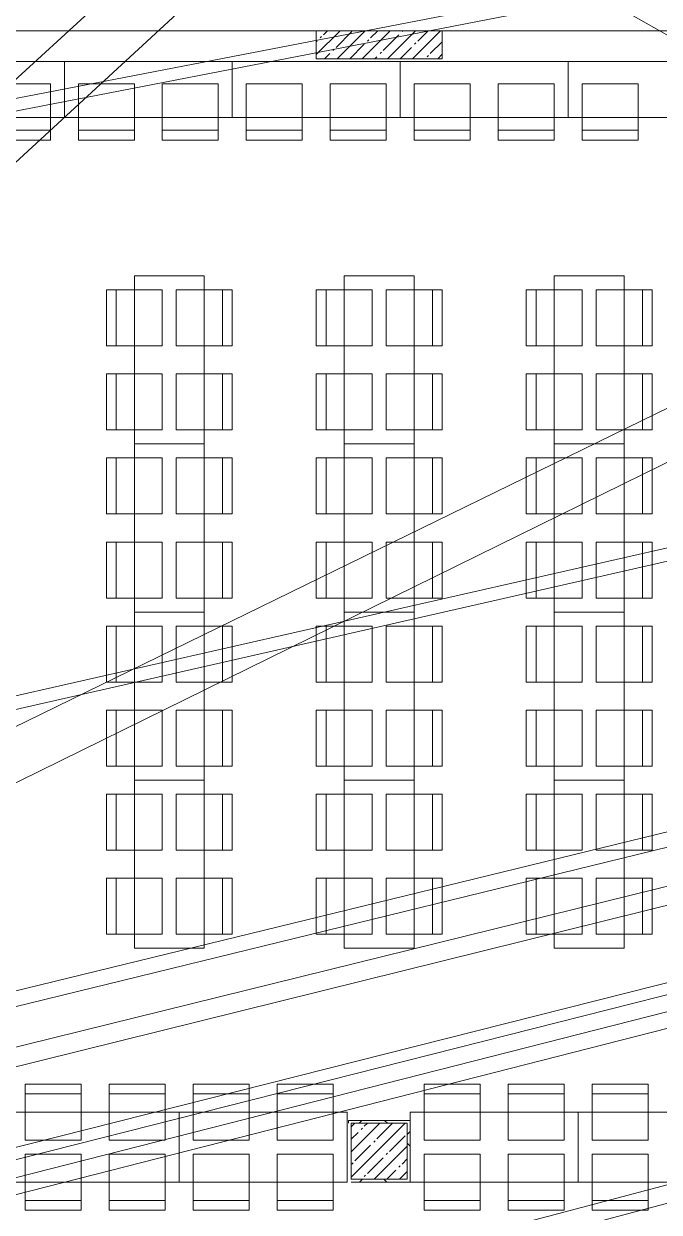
# Model space of a CAD drawing. Header units: millimetres. Extents: x -500089 to 1469082, y -290736 to 166440.
# Drawn here: x 1199514 to 1204054, y -53306 to -44820 of the extents above; entities that cross this region are included whole.
import ezdxf

# ---------------------------------------------------------------- set-up
doc = ezdxf.new("R2010")
doc.units = ezdxf.units.MM
for name, color, linetype, lineweight in [('Линии', 7, 'Continuous', 0), ('Несущие колонны', 7, 'Continuous', 0), ('Стены наружные', 7, 'Continuous', 0), ('Стены отделка', 7, 'Continuous', 0), ('Стены штриховка', 7, 'Continuous', 0), ('экспертиза ДУ пояснения', 6, 'Continuous', 0)]:
    doc.layers.add(name, color=color, linetype=linetype, lineweight=lineweight)
pattern_1 = [(45, (1111853.6, -73570.5), (-212.132, 212.132), []), (135, (1111853.6, -73570.5), (-212.132, -212.132), [])]

# ---------------------------------------------------------------- blocks, each defined once
blk = doc.blocks.new('ADSK_КолоннаЖБ_Прямоугольная - 400x400 мм-V265-З Этаж 01')
at = {"layer": 'Несущие колонны'}
h = blk.add_hatch(dxfattribs=at)
h.set_pattern_fill('FP_49', color=256, style=0, pattern_type=2)
h.set_pattern_definition([(45, (-90200, -20700), (-89.80256, 89.80256), []), (45, (-90110.2, -20700), (-89.80256, 89.80256), [158.75, -31.75, 13.411, -18.339])])
h.paths.add_polyline_path([(200, -200), (200, 200), (-200, 200), (-200, -200)], flags=0)
at = {"layer": 'Несущие колонны', "lineweight": 18}
for p, q in [((-200, -200), (-200, 200)), ((-200, 200), (200, 200)), ((200, 200), (-200, 200)), ((-200, 200), (-200, -200)), ((200, 200), (200, -200)), ((200, -200), (200, 200)), ((200, -200), (-200, -200)), ((-200, -200), (200, -200))]:
    blk.add_line(p, q, dxfattribs=at)
blk = doc.blocks.new('ADSK_КолоннаЖБ_Прямоугольная - 200x900 мм-3674048-З Этаж 01')
at = {"layer": 'Несущие колонны'}
h = blk.add_hatch(dxfattribs=at)
h.set_pattern_fill('FP_152', color=256, style=0, pattern_type=2)
h.set_pattern_definition([(45, (-90200, -28600), (-89.80256, 89.80256), []), (45, (-90110.2, -28600), (-89.80256, 89.80256), [158.75, -31.75, 13.411, -18.339])])
h.paths.add_polyline_path([(-450, -100), (450, -100), (450, 100), (-450, 100)], flags=0)
at = {"layer": 'Несущие колонны', "lineweight": 18}
for p, q in [((-450, -100), (-450, 100)), ((-450, 100), (450, 100)), ((450, 100), (-450, 100)), ((-450, 100), (-450, -100)), ((450, 100), (450, -100)), ((450, -100), (450, 100)), ((450, -100), (-450, -100)), ((-450, -100), (450, -100))]:
    blk.add_line(p, q, dxfattribs=at)

msp = doc.modelspace()

# ---------------------------------------------------------------- hatches: boundary and pattern name
at = {"layer": 'Стены штриховка'}
h = msp.add_hatch(dxfattribs=at)
h.set_pattern_fill('FP_202', color=256, style=0, pattern_type=2)
h.set_pattern_definition(pattern_1)
h.paths.add_polyline_path([(1202253.585, -52670.488), (1202253.585, -52650.488), (1201833.585, -52650.488), (1201833.585, -52670.488), (1201853.585, -52670.488)], flags=0)
h = msp.add_hatch(dxfattribs=at)
h.set_pattern_fill('FP_202', color=256, style=0, pattern_type=2)
h.set_pattern_definition(pattern_1)
h.paths.add_polyline_path([(1202253.585, -53070.488), (1202273.585, -53070.488), (1202273.585, -52650.488), (1202253.585, -52650.488), (1202253.585, -52670.488)], flags=0)
h = msp.add_hatch(dxfattribs=at)
h.set_pattern_fill('FP_202', color=256, style=0, pattern_type=2)
h.set_pattern_definition(pattern_1)
h.paths.add_polyline_path([(1201853.585, -53090.488), (1202273.585, -53090.488), (1202273.585, -53070.488), (1201853.585, -53070.488)], flags=0)

# ---------------------------------------------------------------- linework, layer by layer
at = {"layer": 'Линии'}
for p, q in [((1198603.585, -45090.488), (1199803.585, -45090.488)), ((1199803.585, -45090.488), (1199803.585, -45490.488)), ((1199803.585, -45090.488), (1201003.585, -45090.488)), ((1199803.585, -45490.488), (1199803.585, -45090.488)), ((1201003.585, -45090.488), (1201003.585, -45490.488)), ((1201003.585, -45090.488), (1202203.585, -45090.488)), ((1201003.585, -45490.488), (1201003.585, -45090.488)), ((1202203.585, -45090.488), (1203403.585, -45090.488)), ((1202203.585, -45490.488), (1202203.585, -45090.488)), ((1202203.585, -45090.488), (1202203.585, -45490.488)), ((1203403.585, -45090.488), (1203403.585, -45490.488)), ((1203403.585, -45090.488), (1204603.585, -45090.488)), ((1203403.585, -45490.488), (1203403.585, -45090.488)), ((1199303.585, -45250.488), (1199703.585, -45250.488)), ((1199703.585, -45250.488), (1199703.585, -45650.488)), ((1199903.585, -45250.488), (1199903.585, -45650.488)), ((1200303.585, -45250.488), (1199903.585, -45250.488)), ((1200303.585, -45650.488), (1200303.585, -45250.488)), ((1200503.585, -45250.488), (1200903.585, -45250.488)), ((1200503.585, -45650.488), (1200503.585, -45250.488)), ((1200903.585, -45250.488), (1200903.585, -45650.488)), ((1201103.585, -45250.488), (1201103.585, -45650.488)), ((1201503.585, -45250.488), (1201103.585, -45250.488)), ((1201503.585, -45650.488), (1201503.585, -45250.488)), ((1201703.585, -45250.488), (1202103.585, -45250.488)), ((1201703.585, -45650.488), (1201703.585, -45250.488)), ((1202103.585, -45250.488), (1202103.585, -45650.488)), ((1202303.585, -45250.488), (1202303.585, -45650.488)), ((1202703.585, -45250.488), (1202303.585, -45250.488)), ((1202703.585, -45650.488), (1202703.585, -45250.488)), ((1202903.585, -45250.488), (1203303.585, -45250.488)), ((1202903.585, -45650.488), (1202903.585, -45250.488)), ((1203303.585, -45250.488), (1203303.585, -45650.488)), ((1203503.585, -45250.488), (1203503.585, -45650.488)), ((1203903.585, -45250.488), (1203503.585, -45250.488)), ((1203903.585, -45650.488), (1203903.585, -45250.488)), ((1199803.585, -45490.488), (1198603.585, -45490.488)), ((1201003.585, -45490.488), (1199803.585, -45490.488)), ((1202203.585, -45490.488), (1201003.585, -45490.488)), ((1203403.585, -45490.488), (1202203.585, -45490.488)), ((1204603.585, -45490.488), (1203403.585, -45490.488)), ((1199703.585, -45580.948), (1199303.585, -45580.948)), ((1200303.585, -45580.948), (1199903.585, -45580.948)), ((1200903.585, -45580.948), (1200503.585, -45580.948)), ((1201503.585, -45580.948), (1201103.585, -45580.948)), ((1202103.585, -45580.948), (1201703.585, -45580.948)), ((1202703.585, -45580.948), (1202303.585, -45580.948)), ((1203303.585, -45580.948), (1202903.585, -45580.948)), ((1203903.585, -45580.948), (1203503.585, -45580.948)), ((1199703.585, -45650.488), (1199303.585, -45650.488)), ((1199903.585, -45650.488), (1200303.585, -45650.488)), ((1200903.585, -45650.488), (1200503.585, -45650.488)), ((1201103.585, -45650.488), (1201503.585, -45650.488)), ((1202103.585, -45650.488), (1201703.585, -45650.488)), ((1202303.585, -45650.488), (1202703.585, -45650.488)), ((1203303.585, -45650.488), (1202903.585, -45650.488)), ((1203503.585, -45650.488), (1203903.585, -45650.488)), ((1200303.585, -46620.488), (1200803.585, -46620.488)), ((1200303.585, -47820.488), (1200303.585, -46620.488)), ((1200803.585, -46620.488), (1200803.585, -47820.488)), ((1201803.585, -46620.488), (1202303.585, -46620.488)), ((1201803.585, -47820.488), (1201803.585, -46620.488)), ((1202303.585, -46620.488), (1202303.585, -47820.488)), ((1203303.585, -46620.488), (1203803.585, -46620.488)), ((1203303.585, -47820.488), (1203303.585, -46620.488)), ((1203803.585, -46620.488), (1203803.585, -47820.488)), ((1200503.585, -46720.488), (1200103.585, -46720.488)), ((1200103.585, -46720.488), (1200103.585, -47120.488)), ((1200173.126, -46720.488), (1200173.126, -47120.488)), ((1200503.585, -47120.488), (1200503.585, -46720.488)), ((1200603.585, -46720.488), (1201003.585, -46720.488)), ((1200603.585, -47120.488), (1200603.585, -46720.488)), ((1200934.045, -46720.488), (1200934.045, -47120.488)), ((1201003.585, -46720.488), (1201003.585, -47120.488)), ((1202003.585, -46720.488), (1201603.585, -46720.488)), ((1201603.585, -46720.488), (1201603.585, -47120.488)), ((1201673.126, -46720.488), (1201673.126, -47120.488)), ((1202003.585, -47120.488), (1202003.585, -46720.488)), ((1202103.585, -46720.488), (1202503.585, -46720.488)), ((1202103.585, -47120.488), (1202103.585, -46720.488)), ((1202434.045, -46720.488), (1202434.045, -47120.488)), ((1202503.585, -46720.488), (1202503.585, -47120.488)), ((1203503.585, -46720.488), (1203103.585, -46720.488)), ((1203103.585, -46720.488), (1203103.585, -47120.488)), ((1203173.126, -46720.488), (1203173.126, -47120.488)), ((1203503.585, -47120.488), (1203503.585, -46720.488)), ((1203603.585, -46720.488), (1204003.585, -46720.488)), ((1203603.585, -47120.488), (1203603.585, -46720.488)), ((1203934.045, -46720.488), (1203934.045, -47120.488)), ((1204003.585, -46720.488), (1204003.585, -47120.488)), ((1200103.585, -47120.488), (1200503.585, -47120.488)), ((1201003.585, -47120.488), (1200603.585, -47120.488)), ((1201603.585, -47120.488), (1202003.585, -47120.488)), ((1202503.585, -47120.488), (1202103.585, -47120.488)), ((1203103.585, -47120.488), (1203503.585, -47120.488)), ((1204003.585, -47120.488), (1203603.585, -47120.488)), ((1200103.585, -47320.488), (1200503.585, -47320.488)), ((1200103.585, -47720.488), (1200103.585, -47320.488)), ((1200173.126, -47320.488), (1200173.126, -47720.488)), ((1200503.585, -47320.488), (1200503.585, -47720.488)), ((1201003.585, -47320.488), (1200603.585, -47320.488)), ((1200603.585, -47320.488), (1200603.585, -47720.488)), ((1200934.045, -47320.488), (1200934.045, -47720.488)), ((1201003.585, -47720.488), (1201003.585, -47320.488)), ((1201603.585, -47320.488), (1202003.585, -47320.488)), ((1201603.585, -47720.488), (1201603.585, -47320.488)), ((1201673.126, -47320.488), (1201673.126, -47720.488)), ((1202003.585, -47320.488), (1202003.585, -47720.488)), ((1202503.585, -47320.488), (1202103.585, -47320.488)), ((1202103.585, -47320.488), (1202103.585, -47720.488)), ((1202434.045, -47320.488), (1202434.045, -47720.488)), ((1202503.585, -47720.488), (1202503.585, -47320.488)), ((1203103.585, -47320.488), (1203503.585, -47320.488)), ((1203103.585, -47720.488), (1203103.585, -47320.488)), ((1203173.126, -47320.488), (1203173.126, -47720.488)), ((1203503.585, -47320.488), (1203503.585, -47720.488)), ((1204003.585, -47320.488), (1203603.585, -47320.488)), ((1203603.585, -47320.488), (1203603.585, -47720.488)), ((1203934.045, -47320.488), (1203934.045, -47720.488)), ((1204003.585, -47720.488), (1204003.585, -47320.488)), ((1200503.585, -47720.488), (1200103.585, -47720.488)), ((1200603.585, -47720.488), (1201003.585, -47720.488)), ((1202003.585, -47720.488), (1201603.585, -47720.488)), ((1202103.585, -47720.488), (1202503.585, -47720.488)), ((1203503.585, -47720.488), (1203103.585, -47720.488)), ((1203603.585, -47720.488), (1204003.585, -47720.488)), ((1200303.585, -47820.488), (1200803.585, -47820.488)), ((1200303.585, -49020.488), (1200303.585, -47820.488)), ((1200803.585, -47820.488), (1200303.585, -47820.488)), ((1200803.585, -47820.488), (1200803.585, -49020.488)), ((1201803.585, -47820.488), (1202303.585, -47820.488)), ((1201803.585, -49020.488), (1201803.585, -47820.488)), ((1202303.585, -47820.488), (1201803.585, -47820.488)), ((1202303.585, -47820.488), (1202303.585, -49020.488)), ((1203303.585, -47820.488), (1203803.585, -47820.488)), ((1203303.585, -49020.488), (1203303.585, -47820.488)), ((1203803.585, -47820.488), (1203303.585, -47820.488)), ((1203803.585, -47820.488), (1203803.585, -49020.488)), ((1200503.585, -47920.488), (1200103.585, -47920.488)), ((1200103.585, -47920.488), (1200103.585, -48320.488)), ((1200173.126, -47920.488), (1200173.126, -48320.488)), ((1200503.585, -48320.488), (1200503.585, -47920.488)), ((1200603.585, -47920.488), (1201003.585, -47920.488)), ((1200603.585, -48320.488), (1200603.585, -47920.488)), ((1200934.045, -47920.488), (1200934.045, -48320.488)), ((1201003.585, -47920.488), (1201003.585, -48320.488)), ((1202003.585, -47920.488), (1201603.585, -47920.488)), ((1201603.585, -47920.488), (1201603.585, -48320.488)), ((1201673.126, -47920.488), (1201673.126, -48320.488)), ((1202003.585, -48320.488), (1202003.585, -47920.488)), ((1202103.585, -47920.488), (1202503.585, -47920.488)), ((1202103.585, -48320.488), (1202103.585, -47920.488)), ((1202434.045, -47920.488), (1202434.045, -48320.488)), ((1202503.585, -47920.488), (1202503.585, -48320.488)), ((1203503.585, -47920.488), (1203103.585, -47920.488)), ((1203103.585, -47920.488), (1203103.585, -48320.488)), ((1203173.126, -47920.488), (1203173.126, -48320.488)), ((1203503.585, -48320.488), (1203503.585, -47920.488)), ((1203603.585, -47920.488), (1204003.585, -47920.488)), ((1203603.585, -48320.488), (1203603.585, -47920.488)), ((1203934.045, -47920.488), (1203934.045, -48320.488)), ((1204003.585, -47920.488), (1204003.585, -48320.488)), ((1200103.585, -48320.488), (1200503.585, -48320.488)), ((1201003.585, -48320.488), (1200603.585, -48320.488)), ((1201603.585, -48320.488), (1202003.585, -48320.488)), ((1202503.585, -48320.488), (1202103.585, -48320.488)), ((1203103.585, -48320.488), (1203503.585, -48320.488)), ((1204003.585, -48320.488), (1203603.585, -48320.488)), ((1200103.585, -48520.488), (1200503.585, -48520.488)), ((1200103.585, -48920.488), (1200103.585, -48520.488)), ((1200173.126, -48520.488), (1200173.126, -48920.488)), ((1200503.585, -48520.488), (1200503.585, -48920.488)), ((1201003.585, -48520.488), (1200603.585, -48520.488)), ((1200603.585, -48520.488), (1200603.585, -48920.488)), ((1200934.045, -48520.488), (1200934.045, -48920.488)), ((1201003.585, -48920.488), (1201003.585, -48520.488)), ((1201603.585, -48520.488), (1202003.585, -48520.488)), ((1201603.585, -48920.488), (1201603.585, -48520.488)), ((1201673.126, -48520.488), (1201673.126, -48920.488)), ((1202003.585, -48520.488), (1202003.585, -48920.488)), ((1202503.585, -48520.488), (1202103.585, -48520.488)), ((1202103.585, -48520.488), (1202103.585, -48920.488)), ((1202434.045, -48520.488), (1202434.045, -48920.488)), ((1202503.585, -48920.488), (1202503.585, -48520.488)), ((1203103.585, -48520.488), (1203503.585, -48520.488)), ((1203103.585, -48920.488), (1203103.585, -48520.488)), ((1203173.126, -48520.488), (1203173.126, -48920.488)), ((1203503.585, -48520.488), (1203503.585, -48920.488)), ((1204003.585, -48520.488), (1203603.585, -48520.488)), ((1203603.585, -48520.488), (1203603.585, -48920.488)), ((1203934.045, -48520.488), (1203934.045, -48920.488)), ((1204003.585, -48920.488), (1204003.585, -48520.488)), ((1200503.585, -48920.488), (1200103.585, -48920.488)), ((1200603.585, -48920.488), (1201003.585, -48920.488)), ((1202003.585, -48920.488), (1201603.585, -48920.488)), ((1202103.585, -48920.488), (1202503.585, -48920.488)), ((1203503.585, -48920.488), (1203103.585, -48920.488)), ((1203603.585, -48920.488), (1204003.585, -48920.488)), ((1200303.585, -49020.488), (1200803.585, -49020.488)), ((1200303.585, -50220.488), (1200303.585, -49020.488)), ((1200803.585, -49020.488), (1200303.585, -49020.488)), ((1200803.585, -49020.488), (1200803.585, -50220.488)), ((1201803.585, -49020.488), (1202303.585, -49020.488)), ((1201803.585, -50220.488), (1201803.585, -49020.488)), ((1202303.585, -49020.488), (1201803.585, -49020.488)), ((1202303.585, -49020.488), (1202303.585, -50220.488)), ((1203303.585, -49020.488), (1203803.585, -49020.488)), ((1203303.585, -50220.488), (1203303.585, -49020.488)), ((1203803.585, -49020.488), (1203303.585, -49020.488)), ((1203803.585, -49020.488), (1203803.585, -50220.488)), ((1200503.585, -49120.488), (1200103.585, -49120.488)), ((1200103.585, -49120.488), (1200103.585, -49520.488)), ((1200173.126, -49120.488), (1200173.126, -49520.488)), ((1200503.585, -49520.488), (1200503.585, -49120.488)), ((1200603.585, -49120.488), (1201003.585, -49120.488)), ((1200603.585, -49520.488), (1200603.585, -49120.488)), ((1200934.045, -49120.488), (1200934.045, -49520.488)), ((1201003.585, -49120.488), (1201003.585, -49520.488)), ((1202003.585, -49120.488), (1201603.585, -49120.488)), ((1201603.585, -49120.488), (1201603.585, -49520.488)), ((1201673.126, -49120.488), (1201673.126, -49520.488)), ((1202003.585, -49520.488), (1202003.585, -49120.488)), ((1202103.585, -49120.488), (1202503.585, -49120.488)), ((1202103.585, -49520.488), (1202103.585, -49120.488)), ((1202434.045, -49120.488), (1202434.045, -49520.488)), ((1202503.585, -49120.488), (1202503.585, -49520.488)), ((1203503.585, -49120.488), (1203103.585, -49120.488)), ((1203103.585, -49120.488), (1203103.585, -49520.488)), ((1203173.126, -49120.488), (1203173.126, -49520.488)), ((1203503.585, -49520.488), (1203503.585, -49120.488)), ((1203603.585, -49120.488), (1204003.585, -49120.488)), ((1203603.585, -49520.488), (1203603.585, -49120.488)), ((1203934.045, -49120.488), (1203934.045, -49520.488)), ((1204003.585, -49120.488), (1204003.585, -49520.488)), ((1200103.585, -49520.488), (1200503.585, -49520.488)), ((1201003.585, -49520.488), (1200603.585, -49520.488)), ((1201603.585, -49520.488), (1202003.585, -49520.488)), ((1202503.585, -49520.488), (1202103.585, -49520.488)), ((1203103.585, -49520.488), (1203503.585, -49520.488)), ((1204003.585, -49520.488), (1203603.585, -49520.488)), ((1200103.585, -49720.488), (1200503.585, -49720.488)), ((1200103.585, -50120.488), (1200103.585, -49720.488)), ((1200173.126, -49720.488), (1200173.126, -50120.488)), ((1200503.585, -49720.488), (1200503.585, -50120.488)), ((1201003.585, -49720.488), (1200603.585, -49720.488)), ((1200603.585, -49720.488), (1200603.585, -50120.488)), ((1200934.045, -49720.488), (1200934.045, -50120.488)), ((1201003.585, -50120.488), (1201003.585, -49720.488)), ((1201603.585, -49720.488), (1202003.585, -49720.488)), ((1201603.585, -50120.488), (1201603.585, -49720.488)), ((1201673.126, -49720.488), (1201673.126, -50120.488)), ((1202003.585, -49720.488), (1202003.585, -50120.488)), ((1202503.585, -49720.488), (1202103.585, -49720.488)), ((1202103.585, -49720.488), (1202103.585, -50120.488)), ((1202434.045, -49720.488), (1202434.045, -50120.488)), ((1202503.585, -50120.488), (1202503.585, -49720.488)), ((1203103.585, -49720.488), (1203503.585, -49720.488)), ((1203103.585, -50120.488), (1203103.585, -49720.488)), ((1203173.126, -49720.488), (1203173.126, -50120.488)), ((1203503.585, -49720.488), (1203503.585, -50120.488)), ((1204003.585, -49720.488), (1203603.585, -49720.488)), ((1203603.585, -49720.488), (1203603.585, -50120.488)), ((1203934.045, -49720.488), (1203934.045, -50120.488)), ((1204003.585, -50120.488), (1204003.585, -49720.488)), ((1200503.585, -50120.488), (1200103.585, -50120.488)), ((1200603.585, -50120.488), (1201003.585, -50120.488)), ((1202003.585, -50120.488), (1201603.585, -50120.488)), ((1202103.585, -50120.488), (1202503.585, -50120.488)), ((1203503.585, -50120.488), (1203103.585, -50120.488)), ((1203603.585, -50120.488), (1204003.585, -50120.488)), ((1200303.585, -50220.488), (1200803.585, -50220.488)), ((1200303.585, -51420.488), (1200303.585, -50220.488)), ((1200803.585, -50220.488), (1200303.585, -50220.488)), ((1200803.585, -50220.488), (1200803.585, -51420.488)), ((1201803.585, -50220.488), (1202303.585, -50220.488)), ((1201803.585, -51420.488), (1201803.585, -50220.488)), ((1202303.585, -50220.488), (1201803.585, -50220.488)), ((1202303.585, -50220.488), (1202303.585, -51420.488)), ((1203303.585, -50220.488), (1203803.585, -50220.488)), ((1203303.585, -51420.488), (1203303.585, -50220.488)), ((1203803.585, -50220.488), (1203303.585, -50220.488)), ((1203803.585, -50220.488), (1203803.585, -51420.488)), ((1200503.585, -50320.488), (1200103.585, -50320.488)), ((1200103.585, -50320.488), (1200103.585, -50720.488)), ((1200173.126, -50320.488), (1200173.126, -50720.488)), ((1200503.585, -50720.488), (1200503.585, -50320.488)), ((1200603.585, -50320.488), (1201003.585, -50320.488)), ((1200603.585, -50720.488), (1200603.585, -50320.488)), ((1200934.045, -50320.488), (1200934.045, -50720.488)), ((1201003.585, -50320.488), (1201003.585, -50720.488)), ((1202003.585, -50320.488), (1201603.585, -50320.488)), ((1201603.585, -50320.488), (1201603.585, -50720.488)), ((1201673.126, -50320.488), (1201673.126, -50720.488)), ((1202003.585, -50720.488), (1202003.585, -50320.488)), ((1202103.585, -50320.488), (1202503.585, -50320.488)), ((1202103.585, -50720.488), (1202103.585, -50320.488)), ((1202434.045, -50320.488), (1202434.045, -50720.488)), ((1202503.585, -50320.488), (1202503.585, -50720.488)), ((1203503.585, -50320.488), (1203103.585, -50320.488)), ((1203103.585, -50320.488), (1203103.585, -50720.488)), ((1203173.126, -50320.488), (1203173.126, -50720.488)), ((1203503.585, -50720.488), (1203503.585, -50320.488)), ((1203603.585, -50320.488), (1204003.585, -50320.488)), ((1203603.585, -50720.488), (1203603.585, -50320.488)), ((1203934.045, -50320.488), (1203934.045, -50720.488)), ((1204003.585, -50320.488), (1204003.585, -50720.488)), ((1200103.585, -50720.488), (1200503.585, -50720.488)), ((1201003.585, -50720.488), (1200603.585, -50720.488)), ((1201603.585, -50720.488), (1202003.585, -50720.488)), ((1202503.585, -50720.488), (1202103.585, -50720.488)), ((1203103.585, -50720.488), (1203503.585, -50720.488)), ((1204003.585, -50720.488), (1203603.585, -50720.488)), ((1200103.585, -50920.488), (1200503.585, -50920.488)), ((1200103.585, -51320.488), (1200103.585, -50920.488)), ((1200173.126, -50920.488), (1200173.126, -51320.488)), ((1200503.585, -50920.488), (1200503.585, -51320.488)), ((1201003.585, -50920.488), (1200603.585, -50920.488)), ((1200603.585, -50920.488), (1200603.585, -51320.488)), ((1200934.045, -50920.488), (1200934.045, -51320.488)), ((1201003.585, -51320.488), (1201003.585, -50920.488)), ((1201603.585, -50920.488), (1202003.585, -50920.488)), ((1201603.585, -51320.488), (1201603.585, -50920.488)), ((1201673.126, -50920.488), (1201673.126, -51320.488)), ((1202003.585, -50920.488), (1202003.585, -51320.488)), ((1202503.585, -50920.488), (1202103.585, -50920.488)), ((1202103.585, -50920.488), (1202103.585, -51320.488)), ((1202434.045, -50920.488), (1202434.045, -51320.488)), ((1202503.585, -51320.488), (1202503.585, -50920.488)), ((1203103.585, -50920.488), (1203503.585, -50920.488)), ((1203103.585, -51320.488), (1203103.585, -50920.488)), ((1203173.126, -50920.488), (1203173.126, -51320.488)), ((1203503.585, -50920.488), (1203503.585, -51320.488)), ((1204003.585, -50920.488), (1203603.585, -50920.488)), ((1203603.585, -50920.488), (1203603.585, -51320.488)), ((1203934.045, -50920.488), (1203934.045, -51320.488)), ((1204003.585, -51320.488), (1204003.585, -50920.488)), ((1200503.585, -51320.488), (1200103.585, -51320.488)), ((1200603.585, -51320.488), (1201003.585, -51320.488)), ((1202003.585, -51320.488), (1201603.585, -51320.488)), ((1202103.585, -51320.488), (1202503.585, -51320.488)), ((1203503.585, -51320.488), (1203103.585, -51320.488)), ((1203603.585, -51320.488), (1204003.585, -51320.488)), ((1200803.585, -51420.488), (1200303.585, -51420.488)), ((1202303.585, -51420.488), (1201803.585, -51420.488)), ((1203803.585, -51420.488), (1203303.585, -51420.488)), ((1199523.585, -52390.488), (1199923.585, -52390.488)), ((1199523.585, -52790.488), (1199523.585, -52390.488)), ((1199923.585, -52390.488), (1199923.585, -52790.488)), ((1200123.585, -52390.488), (1200123.585, -52790.488)), ((1200523.585, -52390.488), (1200123.585, -52390.488)), ((1200523.585, -52790.488), (1200523.585, -52390.488)), ((1200723.585, -52390.488), (1201123.585, -52390.488)), ((1200723.585, -52790.488), (1200723.585, -52390.488)), ((1201123.585, -52390.488), (1201123.585, -52790.488)), ((1201323.585, -52390.488), (1201323.585, -52790.488)), ((1201723.585, -52390.488), (1201323.585, -52390.488)), ((1201723.585, -52790.488), (1201723.585, -52390.488)), ((1202373.585, -52390.488), (1202773.585, -52390.488)), ((1202373.585, -52790.488), (1202373.585, -52390.488)), ((1202773.585, -52390.488), (1202773.585, -52790.488)), ((1202973.585, -52390.488), (1202973.585, -52790.488)), ((1203373.585, -52390.488), (1202973.585, -52390.488)), ((1203373.585, -52790.488), (1203373.585, -52390.488)), ((1203573.585, -52390.488), (1203973.585, -52390.488)), ((1203573.585, -52790.488), (1203573.585, -52390.488)), ((1203973.585, -52390.488), (1203973.585, -52790.488)), ((1199923.585, -52460.028), (1199523.585, -52460.028)), ((1200523.585, -52460.028), (1200123.585, -52460.028)), ((1201123.585, -52460.028), (1200723.585, -52460.028)), ((1201723.585, -52460.028), (1201323.585, -52460.028)), ((1202773.585, -52460.028), (1202373.585, -52460.028)), ((1203373.585, -52460.028), (1202973.585, -52460.028)), ((1203973.585, -52460.028), (1203573.585, -52460.028)), ((1199423.585, -52590.488), (1200623.585, -52590.488)), ((1200623.585, -52590.488), (1200623.585, -53090.488)), ((1200623.585, -52590.488), (1201823.585, -52590.488)), ((1200623.585, -53090.488), (1200623.585, -52590.488)), ((1201823.585, -52590.488), (1201823.585, -53090.488)), ((1202273.585, -52590.488), (1203473.585, -52590.488)), ((1202273.585, -53090.488), (1202273.585, -52590.488)), ((1203473.585, -52590.488), (1203473.585, -53090.488)), ((1203473.585, -52590.488), (1204673.585, -52590.488)), ((1203473.585, -53090.488), (1203473.585, -52590.488)), ((1199923.585, -52790.488), (1199523.585, -52790.488)), ((1200123.585, -52790.488), (1200523.585, -52790.488)), ((1201123.585, -52790.488), (1200723.585, -52790.488)), ((1201323.585, -52790.488), (1201723.585, -52790.488)), ((1202773.585, -52790.488), (1202373.585, -52790.488)), ((1202973.585, -52790.488), (1203373.585, -52790.488)), ((1203973.585, -52790.488), (1203573.585, -52790.488)), ((1199523.585, -52890.488), (1199523.585, -53290.488)), ((1199923.585, -52890.488), (1199523.585, -52890.488)), ((1199923.585, -53290.488), (1199923.585, -52890.488)), ((1200123.585, -52890.488), (1200523.585, -52890.488)), ((1200123.585, -53290.488), (1200123.585, -52890.488)), ((1200523.585, -52890.488), (1200523.585, -53290.488)), ((1200723.585, -52890.488), (1200723.585, -53290.488)), ((1201123.585, -52890.488), (1200723.585, -52890.488)), ((1201123.585, -53290.488), (1201123.585, -52890.488)), ((1201323.585, -52890.488), (1201723.585, -52890.488)), ((1201323.585, -53290.488), (1201323.585, -52890.488)), ((1201723.585, -52890.488), (1201723.585, -53290.488)), ((1202373.585, -52890.488), (1202373.585, -53290.488)), ((1202773.585, -52890.488), (1202373.585, -52890.488)), ((1202773.585, -53290.488), (1202773.585, -52890.488)), ((1202973.585, -52890.488), (1203373.585, -52890.488)), ((1202973.585, -53290.488), (1202973.585, -52890.488)), ((1203373.585, -52890.488), (1203373.585, -53290.488)), ((1203573.585, -52890.488), (1203573.585, -53290.488)), ((1203973.585, -52890.488), (1203573.585, -52890.488)), ((1203973.585, -53290.488), (1203973.585, -52890.488)), ((1200623.585, -53090.488), (1199423.585, -53090.488)), ((1201823.585, -53090.488), (1200623.585, -53090.488)), ((1203473.585, -53090.488), (1202273.585, -53090.488)), ((1204673.585, -53090.488), (1203473.585, -53090.488)), ((1199923.585, -53220.948), (1199523.585, -53220.948)), ((1200523.585, -53220.948), (1200123.585, -53220.948)), ((1201123.585, -53220.948), (1200723.585, -53220.948)), ((1201723.585, -53220.948), (1201323.585, -53220.948)), ((1202773.585, -53220.948), (1202373.585, -53220.948)), ((1203373.585, -53220.948), (1202973.585, -53220.948)), ((1203973.585, -53220.948), (1203573.585, -53220.948)), ((1199523.585, -53290.488), (1199923.585, -53290.488)), ((1200523.585, -53290.488), (1200123.585, -53290.488)), ((1200723.585, -53290.488), (1201123.585, -53290.488)), ((1201723.585, -53290.488), (1201323.585, -53290.488)), ((1202373.585, -53290.488), (1202773.585, -53290.488)), ((1203373.585, -53290.488), (1202973.585, -53290.488)), ((1203573.585, -53290.488), (1203973.585, -53290.488))]:
    msp.add_line(p, q, dxfattribs=at)
at = {"layer": 'Стены наружные'}
for p, q in [((1198453.585, -44870.488), (1201603.585, -44870.488)), ((1202503.585, -44870.488), (1206103.585, -44870.488)), ((1206953.585, -45090.488), (1186303.585, -45090.488))]:
    msp.add_line(p, q, dxfattribs=at)
at = {"layer": 'Стены отделка'}
for p, q in [((1202273.585, -52650.488), (1201833.585, -52650.488)), ((1201833.585, -52650.488), (1201833.585, -52670.488)), ((1202273.585, -53090.488), (1202273.585, -52650.488)), ((1201853.585, -53090.488), (1202273.585, -53090.488))]:
    msp.add_line(p, q, dxfattribs=at)
at = {"layer": 'экспертиза ДУ пояснения'}
for p, q in [((1169527.42, -72584.253), (1283545.83, 31674.308)), ((1283545.83, 31674.308), (1170451.223, -72536.169)), ((1197930.716, -50583.636), (1326541.241, 12257.695)), ((1326541.241, 12257.695), (1198854.519, -50535.552)), ((1117843.141, -68145.077), (1326068.788, -20876.663)), ((1326068.788, -20876.663), (1118766.945, -68096.993)), ((1125772.111, -69675.881), (1326068.788, -20876.663)), ((1326068.788, -20876.663), (1126695.914, -69627.797)), ((1132054.517, -70189.594), (1326068.788, -20876.663)), ((1326068.788, -20876.663), (1132978.32, -70141.509)), ((1140697.261, -69872.225), (1326068.788, -20876.663)), ((1141545.255, -56548.635), (1326068.788, -20876.663)), ((1326068.788, -20876.663), (1141621.064, -69824.14)), ((1326068.788, -20876.663), (1142469.058, -56500.551)), ((1163113.27, -61096.664), (1326068.788, -20876.663)), ((1326068.788, -20876.663), (1164037.073, -61048.58))]:
    msp.add_line(p, q, dxfattribs=at)
msp.add_lwpolyline([(1036157.61, 50215.508), (1236236.852, -63095.361)], dxfattribs=at)
at = {"layer": 'экспертиза ДУ пояснения', "elevation": 0}
for points in [[(1326068.788, -20876.663), (1154765.126, -64125.446)], [(1155638.952, -64023.379), (1326068.788, -20876.663)]]:
    msp.add_lwpolyline(points, dxfattribs=at)

# ---------------------------------------------------------------- block references
at = {"layer": 'Несущие колонны'}
for name, p in [('ADSK_КолоннаЖБ_Прямоугольная - 200x900 мм-3674048-З Этаж 01', (1202053.585, -44970.488)), ('ADSK_КолоннаЖБ_Прямоугольная - 400x400 мм-V265-З Этаж 01', (1202053.585, -52870.488))]:
    msp.add_blockref(name, p, dxfattribs=at)

doc.saveas('drawing.dxf')
